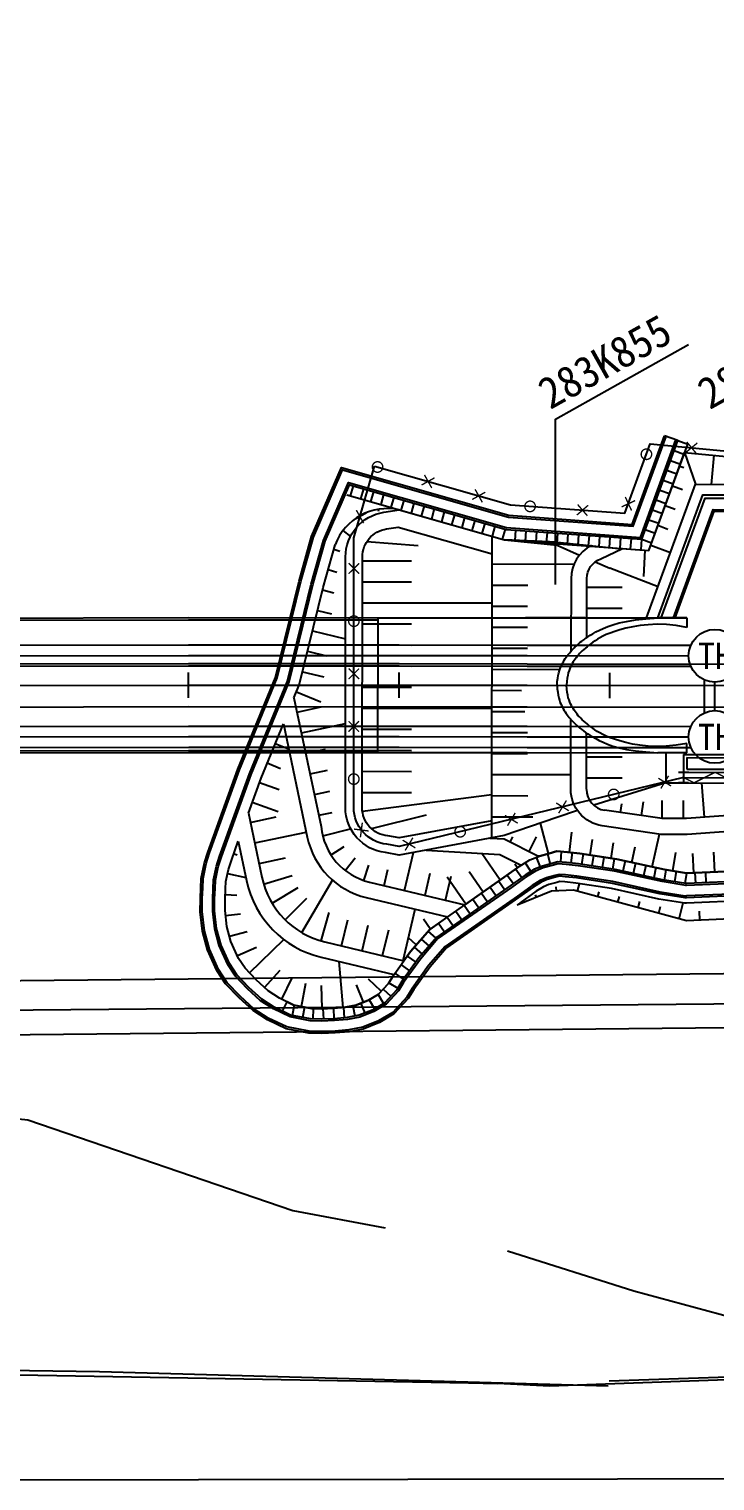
# Model space of a CAD drawing. Header units: millimetres. Extents: x 6886 to 7682, y 1103 to 1809.
# Drawn here: x 7040.1 to 7105.3, y 1400.6 to 1538.5 of the extents above; entities that cross this region are included whole.
import ezdxf
from ezdxf.enums import TextEntityAlignment as Align
from ezdxf.xclip import XClip

# ---------------------------------------------------------------- set-up
doc = ezdxf.new("R2010")
doc.units = ezdxf.units.MM
doc.header["$LTSCALE"] = 10
doc.header["$MEASUREMENT"] = 0
doc.header["$XCLIPFRAME"] = 2
for name, color, linetype in [('TN-CABL', 4, 'Continuous'), ('TN-MANH', 4, 'Continuous'), ('TZ-BASE', 253, 'Continuous'), ('TZ-CABL', 4, 'Continuous')]:
    doc.layers.add(name, color=color, linetype=linetype)
doc.layers.add('TX-PAPR', color=2, linetype='Continuous', plot=False)
doc.styles.add('GR', font='GulimChe.ttf')
doc.styles.add('SYMBTEXT', font='GulimChe.ttf')
doc.linetypes.add('ZIGZAG', pattern='A,0.0001,-0.2,[131,ltypeshp.shx,S=0.2,R=0,X=-0.2,Y=0],-0.4,[131,ltypeshp.shx,S=0.2,R=180,X=0.2,Y=0],-0.2', length=0.8001)

# ---------------------------------------------------------------- blocks, each defined once
blk = doc.blocks.new('skr')
at = {"color": 0, "lineweight": -3, "ltscale": 5}
for points, const_width in [([(-0.5, 0.5), (0.5, 0.5)], 0.2), ([(0, 0.5), (0, -0.5)], 0.2), ([(10, 0), (9, -0.5), (7, 0.5), (5, -0.5), (3, 0.5), (1, -0.5), (0, 0)], 0.13), ([(-0.5, -0.5), (0.5, -0.5)], 0.2)]:
    blk.add_lwpolyline(points, dxfattribs=dict(at, const_width=const_width))
blk = doc.blocks.new('cjf1')
at = {"color": 0, "lineweight": -3, "ltscale": 5, "const_width": 0.13}
blk.add_lwpolyline([(0.5, 0, 1), (-0.5, 0, 1)], format="xyb", close=True, dxfattribs=at)
blk = doc.blocks.new('cjf2')
at = {"color": 0, "lineweight": -3, "ltscale": 5, "const_width": 0.13}
for points in [[(0.5, 0.5), (-0.5, -0.5)], [(-0.5, 0.5), (0.5, -0.5)]]:
    blk.add_lwpolyline(points, dxfattribs=at)
blk = doc.blocks.new('JD-FGHFFHHF5RSFGS')
at = {"layer": 'TZ-BASE'}
for p, q in [((126.47, 23.81), (125.2, 24.27)), ((126.47, 23.81), (127.41, 23.46)), ((126.12, 22.87), (127.06, 22.52)), ((127.12, 22.69), (128.15, 19.66)), ((129.91, 22.42), (129.64, 19.65)), ((125.44, 20.99), (126.38, 20.64)), ((125.78, 21.93), (126.72, 21.58)), ((126.65, 21.39), (127.03, 21.25)), ((95.64, 19.51), (95.36, 18.55)), ((125.09, 20.05), (126.03, 19.71)), ((125.96, 19.51), (126.91, 19.17)), ((96.6, 19.24), (96.33, 18.28)), ((97.56, 18.97), (97.29, 18)), ((98.52, 18.69), (98.25, 17.73)), ((99.49, 18.42), (99.21, 17.46)), ((100.45, 18.14), (100.17, 17.18)), ((124.41, 18.17), (125.35, 17.83)), ((124.75, 19.11), (125.69, 18.77)), ((96.15, 16.59), (96.3, 16.32)), ((98.01, 17.27), (98.04, 17.09)), ((101.41, 17.87), (101.13, 16.91)), ((102.37, 17.6), (102.1, 16.63)), ((103.33, 17.32), (103.06, 16.36)), ((104.29, 17.05), (104.02, 16.09)), ((105.26, 16.77), (104.98, 15.81)), ((124.07, 17.23), (125.01, 16.89)), ((125.28, 17.63), (126.22, 17.29)), ((94.66, 15.26), (95.38, 14.71)), ((106.22, 16.5), (105.94, 15.54)), ((107.18, 16.23), (106.9, 15.26)), ((108.14, 15.95), (107.87, 14.99)), ((109.1, 15.68), (108.83, 14.72)), ((110.06, 15.4), (109.79, 14.44)), ((111.06, 15.31), (110.98, 14.31)), ((112.05, 15.23), (111.98, 14.24)), ((123.38, 15.35), (124.32, 15.01)), ((123.72, 16.29), (124.66, 15.95)), ((124.59, 15.76), (125.53, 15.41)), ((96.94, 14.22), (101.8, 13.83)), ((108.82, -13.91), (108.84, 14.67)), ((115.01, 14.16), (110.01, 14.38)), ((113.05, 15.16), (112.98, 14.16)), ((114.05, 15.09), (113.98, 14.09)), ((115.05, 15.01), (114.97, 14.02)), ((115.01, 14.16), (121.17, 13.54)), ((116.04, 14.94), (115.97, 13.94)), ((117.04, 14.87), (116.97, 13.87)), ((118.04, 14.8), (117.97, 13.8)), ((119.04, 14.72), (118.96, 13.73)), ((120.03, 14.65), (119.96, 13.65)), ((121.03, 14.58), (120.96, 13.58)), ((122.03, 14.5), (121.95, 13.51)), ((123.02, 14.43), (122.95, 13.43)), ((123.04, 14.43), (123.98, 14.09)), ((123.91, 13.88), (125.79, 13.19)), ((93.79, 13.48), (94.36, 13.32)), ((123.33, 13.39), (123.21, 10.89)), ((93.25, 11.55), (94.08, 11.32)), ((96.5, 12.4), (101.17, 12.39)), ((108.84, 12.09), (116.61, 12.08)), ((118.62, 12.29), (120.01, 11.68)), ((124.6, 9.93), (120.01, 11.68)), ((96.5, 10.4), (101.17, 10.39)), ((108.83, 10.09), (112.21, 10.08)), ((117.83, 9.9), (121.2, 9.9)), ((92.72, 9.63), (93.81, 9.36)), ((96.5, 8.4), (108.83, 8.39)), ((92.24, 7.68), (93.57, 7.36)), ((97.99, -5.82), (98, 6.98)), ((108.83, 8.09), (112.2, 8.08)), ((112, 7.01), (117.66, 7.01)), ((117.82, 7.9), (121.2, 7.9)), ((127.33, 6.96), (124.6, 6.96)), ((127.33, 6.96), (127.33, 6.07)), ((91.76, 5.74), (94.9, 4.97)), ((96.5, 6.4), (101.17, 6.39)), ((108.83, 6.09), (112.2, 6.08)), ((96.5, 4.4), (101.17, 4.39)), ((91.29, 3.8), (93.09, 3.36)), ((108.83, 4.09), (112.2, 4.08)), ((80, -0.61), (80, 1.79)), ((90.81, 1.86), (92.85, 1.36)), ((96.5, 2.4), (101.17, 2.39)), ((100, -0.62), (100, 1.78)), ((108.83, 2.09), (115.26, 2.08)), ((120, -0.64), (120, 1.76)), ((96.5, 0.4), (101.16, 0.39)), ((108.83, 0.09), (111.62, 0.08)), ((90.24, -0.05), (92.57, -1.01)), ((90.3, -1.98), (92.6, -1.49)), ((96.49, -1.6), (108.83, -1.61)), ((108.83, -1.91), (111.94, -1.92)), ((88.99, -3.1), (88.99, -3.1)), ((90.71, -3.94), (94.89, -3.05)), ((96.49, -3.6), (101.16, -3.61)), ((108.82, -3.91), (112.19, -3.92)), ((117.81, -9.31), (117.81, -3.98)), ((88.23, -4.95), (89.5, -5.47)), ((91.12, -5.89), (93.01, -5.49)), ((127.32, -5.84), (127.32, -4.95)), ((87.47, -6.8), (88.74, -7.32)), ((94.89, -5.6), (101.16, -5.61)), ((108.82, -5.91), (112.19, -5.92)), ((117.81, -6.22), (121.19, -6.23)), ((127.32, -5.84), (124.59, -5.84)), ((127.02, -5.99), (127.02, -7.69)), ((127.32, -6.29), (127.32, -7.39)), ((91.54, -7.85), (93.21, -7.49)), ((96.49, -7.6), (101.16, -7.61)), ((108.82, -7.91), (116.31, -7.92)), ((117.81, -8.22), (121.18, -8.23)), ((86.73, -8.66), (88.6, -9.33)), ((91.95, -9.81), (93.42, -9.5)), ((96.49, -9.6), (101.16, -9.61)), ((125.32, -8.69), (118.49, -10.82)), ((129, -11.97), (128.76, -8.7)), ((86.05, -10.54), (88.5, -11.42)), ((96.51, -11.4), (108.82, -9.8)), ((108.82, -9.91), (112.21, -9.92)), ((121.04, -11.52), (121.16, -10.7)), ((123.02, -11.81), (123.22, -10.49)), ((125, -12.09), (125, -10.36)), ((127, -12.09), (127, -10.39)), ((85.86, -12.45), (88.31, -11.94)), ((92.36, -11.76), (93.63, -11.5)), ((97.36, -13.03), (102.59, -11.75)), ((108.82, -11.91), (112.71, -11.92)), ((86.28, -14.41), (91.17, -13.38)), ((92.74, -13.73), (95.39, -13.07)), ((114.2, -15.41), (113.44, -12.52)), ((116.17, -15.29), (116.39, -13.37)), ((124.05, -16.67), (124.72, -13.57)), ((93.53, -15.55), (94.77, -14.75)), ((110.56, -14.32), (110.81, -13.83)), ((112.35, -15.22), (113.05, -13.82)), ((118.15, -15.55), (118.38, -14.08)), ((120.13, -15.86), (120.35, -14.41)), ((122.09, -16.25), (122.42, -14.76)), ((84.28, -15.41), (84.61, -15.52)), ((86.69, -16.37), (89.21, -15.83)), ((94.88, -17.02), (95.82, -15.81)), ((96.63, -17.97), (97.12, -16.51)), ((100.51, -18.92), (101.37, -15.3)), ((109.61, -17.93), (107.85, -15.4)), ((111.24, -16.77), (111, -16.43)), ((111.97, -16.29), (112.5, -17.13)), ((113.02, -15.77), (113.4, -16.69)), ((114.1, -15.44), (114.35, -16.41)), ((115.39, -15.23), (115.33, -16.23)), ((116.44, -15.32), (116.32, -16.31)), ((117.47, -15.45), (117.32, -16.44)), ((118.46, -15.6), (118.3, -16.59)), ((119.44, -15.75), (119.29, -16.74)), ((120.43, -15.9), (120.28, -16.89)), ((121.47, -16.11), (121.26, -17.09)), ((122.45, -16.33), (122.24, -17.3)), ((123.43, -16.54), (123.21, -17.52)), ((126.01, -17.06), (126.28, -15.32)), ((127.99, -17.24), (127.91, -15.4)), ((129.99, -17.15), (129.91, -15.28)), ((83.7, -17.32), (85.44, -17.7)), ((87.13, -18.32), (89.83, -17.51)), ((98.57, -18.45), (98.93, -16.94)), ((102.46, -19.38), (102.96, -17.26)), ((104.4, -19.84), (104.95, -17.55)), ((106.33, -20.22), (104.55, -17.65)), ((107.97, -19.07), (106.64, -17.16)), ((110.27, -17.46), (110.86, -18.27)), ((111.09, -16.88), (111.67, -17.69)), ((124.4, -16.75), (124.19, -17.73)), ((125.33, -16.95), (125.17, -17.93)), ((126.32, -17.1), (126.16, -18.09)), ((127.3, -17.26), (127.14, -18.25)), ((140.11, -17.72), (127.31, -18.27)), ((128.1, -17.23), (128.14, -18.23)), ((129.1, -17.19), (129.14, -18.19)), ((83.49, -19.3), (84.58, -19.35)), ((87.94, -20.14), (90.42, -18.65)), ((90.76, -22.92), (93.67, -17.94)), ((107.83, -19.17), (108.4, -19.99)), ((108.65, -18.6), (109.22, -19.42)), ((109.47, -18.03), (110.04, -18.85)), ((114.95, -18.96), (114.93, -18.57)), ((116.93, -19), (117.13, -18.28)), ((118.86, -19.52), (118.99, -19.05)), ((140.25, -18.89), (127.31, -19.44)), ((140.28, -19.07), (127.31, -19.62)), ((89.17, -21.71), (91.22, -19.64)), ((106.19, -20.31), (106.76, -21.14)), ((107.01, -19.74), (107.58, -20.56)), ((113.06, -19.55), (112.96, -19.33)), ((120.79, -20.04), (120.94, -19.49)), ((122.72, -20.56), (122.88, -19.97)), ((124.66, -21.08), (124.83, -20.43)), ((126.59, -21.6), (126.99, -20.1)), ((140.34, -19.56), (127.31, -20.12)), ((83.52, -21.3), (84.93, -21.13)), ((92.59, -23.71), (93.36, -21.01)), ((94.53, -24.18), (95.13, -21.7)), ((100.37, -25.57), (101.53, -20.7)), ((102.95, -22.57), (102.31, -21.65)), ((103.73, -22.03), (104.3, -22.85)), ((104.55, -21.46), (105.12, -22.28)), ((105.37, -20.89), (105.94, -21.71)), ((128.56, -21.74), (128.52, -20.9)), ((83.89, -23.26), (85.57, -22.81)), ((96.48, -24.64), (97.06, -22.21)), ((98.43, -25.1), (99.01, -22.67)), ((101.63, -24.08), (100.88, -23.43)), ((102.74, -22.79), (103.5, -23.44)), ((84.63, -25.11), (86.45, -24.29)), ((85.77, -26.74), (89.05, -23.58)), ((101.43, -24.31), (102.19, -24.96)), ((102.09, -23.55), (102.85, -24.2)), ((94.69, -30.02), (94.3, -25.66)), ((100.18, -25.97), (100.99, -26.55)), ((100.76, -25.16), (101.58, -25.74)), ((87.2, -28.13), (88.7, -26.5)), ((88.85, -29.25), (89.83, -27.21)), ((98.3, -28.48), (97.08, -27.35)), ((99.59, -26.78), (100.4, -27.37)), ((90.72, -29.94), (91.15, -27.71)), ((92.7, -30.14), (92.61, -27.94)), ((96.62, -29.53), (95.95, -27.88)), ((98, -28.8), (98.51, -29.66)), ((98.49, -28.28), (99.22, -28.96)), ((99.01, -27.7), (99.87, -28.21)), ((88.92, -30.39), (89.35, -29.48)), ((90.02, -29.8), (89.83, -30.78)), ((91, -29.99), (90.81, -30.97)), ((91.82, -30.13), (91.8, -31.13)), ((92.76, -30.14), (92.8, -31.14)), ((93.76, -30.1), (93.8, -31.1)), ((94.7, -30.02), (94.79, -31.02)), ((95.59, -29.87), (95.78, -30.86)), ((96.35, -29.64), (96.73, -30.56)), ((97.14, -29.31), (97.65, -30.17))]:
    blk.add_line(p, q, dxfattribs=at)
for points in [[(126.07, 6.96), (129.83, 17.25), (140.08, 17.24), (140.08, 14.34), (143.25, 14.34, 0.049432), (150.58, 15.06), (194.32, 23.77, 0.327524), (197.79, 27.57, 0.238368), (189.1, 50.66), (182.54, 56.69)], [(123.51, 6.96), (128.15, 19.66), (142.48, 19.64), (142.48, 16.74), (143.25, 16.74, 0.049432), (150.11, 17.41), (194.13, 26.18, 0.331397), (195.89, 28.13, 0.234678), (187.79, 49.23), (181.26, 55.22)], [(117.82, 5.11), (117.83, 10.7, -0.315844), (119.15, 12.58), (121.22, 13.56), (123.72, 13.38), (127.12, 22.69), (144.31, 21.04), (144.31, 18.58), (147.17, 18.61), (166.1, 23.23), (185.87, 26.34), (192.55, 26.84)], [(127.02, -8.19), (99.99, -14.74), (98.82, -14.53, -0.384382), (95.69, -11.04), (95.71, 14.58), (97.65, 21.39)], [(116.95, -11.33), (114.98, -11.99), (109.98, -13.7), (99.99, -15.56), (98.71, -15.32, -0.382141), (94.89, -11.04), (94.91, 12.76, -0.370888), (98.56, 17), (100, 17.23), (110.01, 14.38), (115.01, 13.86), (117.14, 12.93)], [(108.82, -12.29), (99.99, -13.93), (98.94, -13.74, -0.387562), (96.49, -11.05), (96.51, 12.75, -0.371481), (98.81, 15.42), (99.9, 15.6), (108.84, 13.05)], [(118.27, 13.83, 0.284581), (116.33, 10.7), (116.32, 3.81)], [(90.01, -0.61), (92.59, -12.84, 0.321471), (97.17, -18.12), (106.24, -20.28)], [(127.31, -13.59), (124.88, -13.59), (119.3, -12.78, -0.37276), (116.31, -9.31), (116.31, -2.68)], [(89, -3.08), (91.27, -13.85, 0.289977), (96.87, -19.59), (104.59, -21.43)], [(85.68, -11.57), (86.97, -17.67, 0.289977), (92.94, -23.8), (100.46, -25.59)], [(84.71, -14.25), (85.5, -17.98, 0.290619), (92.59, -25.26), (99.51, -26.9)]]:
    blk.add_lwpolyline(points, format="xyb", dxfattribs=at)
for points in [[(97.65, 21.39), (110.59, 17.7), (121.44, 16.9), (123.85, 23.5), (144.81, 21.5), (144.81, 19.09), (147.11, 19.11), (166, 23.73), (183.56, 26.48), (184.55, 21.52)], [(127.31, -19.62), (127.17, -19.62), (124.77, -19.24), (120.26, -18.25), (116.86, -17.73), (115.77, -17.61), (115.22, -17.57), (114.85, -17.67), (114.06, -17.88), (113.48, -18.12), (112.73, -18.59), (111.34, -19.59), (104.49, -24.36), (102.94, -26.16), (101.38, -28.32), (100.87, -29.17), (99.5, -30.64), (98.12, -31.46), (96.59, -32.08), (95.24, -32.33), (93.93, -32.45), (92.65, -32.5), (91.43, -32.47), (89.26, -32.05), (87.49, -31.2), (86.12, -30.33), (84.79, -29.1), (83.52, -27.79), (82.68, -26.51), (81.8, -24.56), (81.32, -22.77), (81.11, -20.94), (81.12, -19.7), (81.16, -18.68), (81.19, -17.77), (81.51, -16.31), (81.83, -15.3), (84.69, -7.4), (88.26, 1.31), (90.5, 10.46), (91.69, 14.7), (94.53, 21.24), (110.42, 16.71), (122.13, 15.85), (125.2, 24.27)], [(127.31, -19.44), (127.18, -19.45), (124.8, -19.07), (120.29, -18.08), (116.89, -17.56), (115.79, -17.43), (115.2, -17.4), (114.81, -17.5), (114, -17.71), (113.4, -17.96), (112.63, -18.45), (111.24, -19.45), (104.37, -24.23), (102.8, -26.05), (101.23, -28.23), (100.73, -29.06), (99.39, -30.5), (98.05, -31.3), (96.54, -31.91), (95.22, -32.16), (93.92, -32.27), (92.65, -32.32), (91.45, -32.29), (89.32, -31.88), (87.57, -31.04), (86.23, -30.19), (84.91, -28.97), (83.66, -27.68), (82.84, -26.42), (81.97, -24.5), (81.5, -22.74), (81.29, -20.93), (81.3, -19.7), (81.34, -18.69), (81.37, -17.79), (81.68, -16.36), (82, -15.36), (84.85, -7.47), (88.42, 1.26), (90.67, 10.41), (91.86, 14.64), (94.63, 21.03), (110.39, 16.53), (122.24, 15.67), (125.36, 24.21)], [(140.13, -17.9), (127.31, -18.44), (127.24, -18.44), (124.99, -18.08), (120.47, -17.1), (117.02, -16.57), (115.87, -16.44), (115.1, -16.39), (114.55, -16.54), (113.69, -16.76), (112.94, -17.07), (112.07, -17.62), (110.66, -18.63), (103.69, -23.48), (102.02, -25.43), (100.4, -27.67), (99.93, -28.46), (98.76, -29.71), (97.6, -30.4), (96.26, -30.94), (95.08, -31.17), (93.85, -31.28), (92.64, -31.32), (91.56, -31.29), (89.64, -30.92), (88.06, -30.17), (86.84, -29.39), (85.61, -28.26), (84.44, -27.05), (83.72, -25.94), (82.91, -24.16), (82.48, -22.55), (82.29, -20.87), (82.3, -19.73), (82.34, -18.73), (82.36, -17.91), (82.65, -16.62), (82.95, -15.68), (85.78, -7.83), (89.38, 0.95), (91.64, 10.16), (92.8, 14.31), (95.19, 19.82), (110.21, 15.54), (122.92, 14.61), (126.3, 23.87)], [(127.31, -18.27), (127.25, -18.27), (125.02, -17.91), (120.51, -16.92), (117.04, -16.39), (115.89, -16.26), (115.09, -16.21), (114.51, -16.37), (113.63, -16.6), (112.86, -16.91), (111.97, -17.47), (110.56, -18.49), (103.58, -23.35), (101.88, -25.32), (100.25, -27.58), (99.79, -28.35), (98.65, -29.58), (97.52, -30.24), (96.21, -30.77), (95.06, -30.99), (93.84, -31.1), (92.64, -31.15), (91.58, -31.12), (89.69, -30.76), (88.14, -30.01), (86.95, -29.25), (85.73, -28.13), (84.58, -26.94), (83.87, -25.86), (83.08, -24.1), (82.65, -22.52), (82.46, -20.86), (82.47, -19.73), (82.51, -18.73), (82.54, -17.93), (82.81, -16.66), (83.11, -15.74), (85.95, -7.89), (89.54, 0.89), (91.81, 10.11), (92.97, 14.25), (95.29, 19.61), (110.18, 15.37), (123.04, 14.43), (126.47, 23.81)], [(95.02, 18.65), (110.01, 14.38), (123.72, 13.38), (127.41, 23.46)], [(124.58, 6.96), (128.85, 18.65), (141.48, 18.64), (141.48, 15.74)], [(124.9, 6.96), (129.06, 18.35), (141.18, 18.34), (141.18, 15.44)], [(126.23, 6.96), (129.93, 17.1), (139.93, 17.09), (139.93, 13.69)], [(90.01, -0.61), (90.5, 0.58), (92.77, 9.86), (93.91, 13.91)], [(-0.11, 6.4), (19.92, 6.68), (39.95, 6.86), (59.98, 6.95), (79.99, 6.99), (98, 6.98)], [(98, 6.98), (100, 6.98), (112.17, 6.97), (127.33, 6.96)], [(115, 0.57), (115.02, 0.92), (115.06, 1.23), (115.1, 1.5), (115.16, 1.75), (115.22, 1.96), (115.29, 2.16), (115.36, 2.33), (115.44, 2.5), (115.52, 2.66), (115.6, 2.81), (115.68, 2.95), (115.77, 3.1), (115.87, 3.23), (115.96, 3.37), (116.06, 3.5), (116.17, 3.63), (116.27, 3.76), (116.39, 3.89), (116.51, 4.01), (116.63, 4.14), (116.76, 4.27), (116.9, 4.39), (117.04, 4.52), (117.19, 4.65), (117.35, 4.77), (117.53, 4.9), (117.71, 5.04), (117.92, 5.18), (118.15, 5.32), (118.41, 5.47), (118.7, 5.63), (119.02, 5.79), (119.39, 5.97), (119.81, 6.15), (120.31, 6.32), (120.9, 6.49), (121.61, 6.64), (122.45, 6.78), (123.44, 6.88), (124.6, 6.96)], [(-0.11, 6.2), (19.93, 6.48), (39.96, 6.66), (59.98, 6.75), (79.99, 6.79), (98, 6.78)], [(127.33, 6.07), (126.33, 6.24), (125.39, 6.33), (124.5, 6.36), (123.66, 6.32), (122.89, 6.24), (122.19, 6.13), (121.55, 5.99), (120.98, 5.84), (120.48, 5.69), (120.05, 5.53), (119.68, 5.38), (119.36, 5.23), (119.08, 5.08), (118.83, 4.94), (118.61, 4.79), (118.41, 4.65), (118.22, 4.51), (118.03, 4.37), (117.86, 4.23), (117.7, 4.1), (117.55, 3.97), (117.4, 3.83), (117.27, 3.7), (117.14, 3.58), (117.03, 3.45), (116.92, 3.32), (116.81, 3.19), (116.72, 3.06), (116.63, 2.92), (116.54, 2.78), (116.45, 2.64), (116.37, 2.48), (116.29, 2.32), (116.21, 2.15), (116.14, 1.96), (116.07, 1.74), (116.01, 1.5), (115.96, 1.23), (115.92, 0.92), (115.9, 0.57)], [(-0.04, 2.05), (19.97, 2.33), (39.98, 2.51), (59.99, 2.6), (80, 2.64), (100, 2.63), (112.17, 2.62), (700, 2.05)], [(0, 0), (20, 0.28), (40, 0.46), (60, 0.55), (80, 0.59), (100, 0.58), (112.17, 0.57), (700, 0)], [(115, 0.57), (115.02, 0.22), (115.06, -0.1), (115.1, -0.37), (115.16, -0.61), (115.22, -0.83), (115.28, -1.02), (115.36, -1.2), (115.43, -1.36), (115.51, -1.52), (115.59, -1.67), (115.68, -1.82), (115.77, -1.96), (115.86, -2.1), (115.96, -2.23), (116.06, -2.37), (116.16, -2.5), (116.27, -2.63), (116.38, -2.75), (116.5, -2.88), (116.62, -3.01), (116.75, -3.13), (116.89, -3.26), (117.03, -3.39), (117.18, -3.51), (117.34, -3.64), (117.52, -3.77), (117.7, -3.91), (117.91, -4.05), (118.14, -4.19), (118.4, -4.34), (118.69, -4.5), (119.01, -4.67), (119.38, -4.84), (119.8, -5.02), (120.3, -5.2), (120.89, -5.37), (121.6, -5.52), (122.44, -5.66), (123.43, -5.76), (124.59, -5.84)], [(127.32, -4.95), (126.32, -5.13), (125.38, -5.22), (124.48, -5.24), (123.65, -5.21), (122.88, -5.12), (122.18, -5.01), (121.54, -4.87), (120.97, -4.71), (120.47, -4.56), (120.04, -4.41), (119.67, -4.26), (119.35, -4.11), (119.07, -3.96), (118.82, -3.81), (118.6, -3.66), (118.4, -3.52), (118.21, -3.38), (118.03, -3.24), (117.86, -3.1), (117.69, -2.97), (117.54, -2.84), (117.4, -2.7), (117.26, -2.57), (117.14, -2.44), (117.02, -2.32), (116.91, -2.19), (116.81, -2.06), (116.71, -1.92), (116.62, -1.79), (116.53, -1.65), (116.45, -1.5), (116.37, -1.35), (116.29, -1.19), (116.21, -1.02), (116.14, -0.82), (116.07, -0.61), (116.01, -0.37), (115.96, -0.1), (115.92, 0.21), (115.9, 0.57)], [(0.04, -2.05), (0.04, -2.05), (20.02, -1.77), (40.01, -1.59), (60, -1.5), (80, -1.46), (100, -1.47), (112.16, -1.48), (699.99, -2.05)], [(85.68, -11.57), (86.88, -8.25), (89, -3.08)], [(0.11, -6.2), (0.11, -6.2), (20.07, -5.92), (40.04, -5.74), (60.02, -5.65), (80, -5.61), (97.99, -5.62)], [(0.11, -6.4), (0.11, -6.4), (20.07, -6.12), (40.04, -5.94), (60.02, -5.85), (80, -5.81), (97.99, -5.82)], [(97.99, -5.82), (99.99, -5.82), (112.16, -5.83), (127.32, -5.84)], [(125.32, -5.84), (125.32, -8.69), (127.32, -8.69)], [(127.02, -5.99), (169.99, -6.04)], [(127.02, -5.99), (146.64, -6.01)], [(127.32, -6.29), (146.64, -6.31)], [(89.35, -29.48), (90.01, -29.8), (91.68, -30.12), (92.63, -30.15), (93.78, -30.1), (94.92, -30), (95.93, -29.81), (97.08, -29.34), (98.01, -28.79), (98.98, -27.75), (99.42, -27.03), (101.09, -24.7), (102.9, -22.61), (109.98, -17.67), (111.41, -16.64), (112.4, -16.02), (113.32, -15.65), (114.25, -15.4), (114.98, -15.2), (115.98, -15.27), (117.17, -15.4), (120.69, -15.94), (125.21, -16.93), (127.31, -17.26), (139.98, -16.73)], [(127.02, -7.69), (146.64, -7.71)], [(127.02, -8.19), (169.99, -8.24)], [(127.32, -7.39), (146.64, -7.41)], [(127.32, -8.69), (169.99, -8.74)], [(127.31, -12.09), (124.98, -12.09), (119.52, -11.3)], [(155.56, -13.42), (139.99, -11.18), (127.31, -12.09)], [(151.28, -14.31), (139.93, -12.68), (127.37, -13.59), (127.31, -13.59)], [(99.51, -26.9), (99.42, -27.03), (98.98, -27.75), (98.01, -28.79), (97.08, -29.34), (95.93, -29.81), (94.92, -30), (93.78, -30.1), (92.63, -30.15), (91.68, -30.12), (90.01, -29.8), (88.63, -29.14), (87.56, -28.46), (86.43, -27.42), (85.37, -26.31), (84.75, -25.37), (84.02, -23.76), (83.64, -22.33), (83.46, -20.81), (83.47, -19.76), (83.51, -18.77), (83.53, -18.06), (83.78, -16.92), (84.06, -16.06), (84.71, -14.25)], [(102.57, -15.08), (109.58, -15.51), (111.6, -16.52)], [(108.63, -13.95), (109.99, -14.03), (113.24, -15.67)], [(151.31, -14.32), (139.98, -16.73), (127.31, -17.26)], [(111.6, -16.52), (111.41, -16.64), (109.98, -17.67), (106.24, -20.28)], [(159.98, -15.94), (139.98, -21.24), (127.31, -21.79), (116.57, -18.9), (114.48, -18.98), (111.2, -20.3)], [(127.31, -17.26), (127.31, -17.26), (125.21, -16.93), (120.69, -15.94), (117.17, -15.4), (115.98, -15.27), (114.98, -15.2), (114.25, -15.4), (113.32, -15.65), (113.24, -15.67)], [(127.31, -20.12), (127.14, -20.12), (124.68, -19.73), (120.17, -18.74), (116.8, -18.23), (115.73, -18.11), (115.27, -18.08), (114.98, -18.16), (114.22, -18.36), (113.71, -18.56), (113.01, -19), (111.63, -20), (111.2, -20.3)], [(104.59, -21.43), (102.9, -22.61), (101.09, -24.7), (100.46, -25.59)], [(0.53, -30.82), (266.41, -28.49), (314.16, -27.93), (433.06, -26.83)]]:
    blk.add_lwpolyline(points, dxfattribs=at)
at = {"layer": 'TZ-BASE', "extrusion": (-0.009951, 0.99995, 0), "elevation": -28.11}
blk.add_lwpolyline([(-0.21, 53.73), (-197.26, 54.3)], dxfattribs=at)
at = {"layer": 'TZ-BASE', "extrusion": (-0.009925, 0.999951, 0), "elevation": -33.24}
blk.add_lwpolyline([(-1.42, 53.66), (-197.33, 54.31)], dxfattribs=at)
at = {"layer": 'TZ-BASE'}
for points in [[(0.86, -49.83, 83.02), (7.37, -48.41, 84.57), (16.92, -45.78, 87.48), (24.61, -44.2, 89.01), (36.06, -42.71, 91.72), (42.44, -41.28, 93.12), (55.84, -40.01, 94.62), (59.98, -40.18, 94.72), (64.74, -40.7, 94.23), (89.89, -49.31, 87.57), (98.67, -50.96, 85.32)], [(110.29, -53.13, 75.83), (122.29, -56.93, 78.62), (136.36, -60.74, 75.07), (140.93, -59.79, 74.03), (154.58, -62.88, 72.17), (159.48, -63.3, 70.64)], [(1.08, -63.02, 69.79), (22.59, -63.55, 70.51), (47.12, -64.26, 71.21), (71.53, -64.59, 71.55), (106.54, -65.59, 71.56)], [(1.09, -63.4, 70.22), (17.46, -63.96, 70.71), (38.98, -64.49, 71.42), (106.59, -65.68, 71.99)], [(159.48, -63.3, 70.64), (138.78, -64.88, 71.78), (119.96, -65.53, 71.56)], [(265.38, -65.43, 67.89), (218.62, -65.23, 69.18), (182.71, -65.26, 70.14), (158.97, -63.79, 70.7), (135.55, -65.23, 71.59), (114.29, -65.99, 71.85), (109.34, -65.73, 72.01)], [(106.54, -65.59, 71.56), (119.86, -65.97, 71.56)], [(106.59, -65.68, 71.99), (109.34, -65.73, 72.01)]]:
    blk.add_polyline3d(points, dxfattribs=at)
for centre, radius, start, end in [((98.89, 12.02), 5.33, 78.0074, 159.18), ((119.81, -9.32), 2, 179.9444, 261.7181)]:
    blk.add_arc(centre, radius, start, end, dxfattribs=at)
for name, p, rotation in [('cjf2', (127.78, 23.13), 354.5339166495378), ('cjf1', (123.49, 22.51), 69.94437043653166), ('cjf1', (97.95, 21.3), 344.0909760851346), ('cjf2', (102.75, 19.93), 344.0909760851346), ('cjf2', (107.56, 18.56), 344.0909760851346), ('cjf1', (112.44, 17.56), 355.8214376952432), ('cjf2', (121.78, 17.81), 69.94437043653166), ('cjf2', (96.28, 16.58), 74.09097608501567), ('cjf2', (117.42, 17.2), 355.8214376952432), ('cjf2', (95.7, 11.66), 89.95663037916752), ('cjf1', (95.7, 6.66), 89.95663037916752), ('cjf2', (95.7, 1.66), 89.95663037916752), ('cjf2', (95.69, -3.34), 89.95663037916752), ('cjf1', (95.69, -8.34), 89.95663037916752), ('cjf2', (125.23, -8.63), 193.6230397118098), ('skr', (127.02, -8.19), 359.9443704226267), ('cjf1', (120.38, -9.8), 193.6230397118098), ('cjf2', (115.52, -10.98), 193.6230397118098), ('cjf2', (96.41, -13.18), 127.5763741337075), ('cjf2', (110.66, -12.16), 193.6230397118098), ('cjf1', (105.8, -13.34), 193.6230397118098), ('cjf2', (100.94, -14.51), 193.6230397118098)]:
    blk.add_blockref(name, p, dxfattribs=dict(at, rotation=rotation))
blk = doc.blocks.new('JD-DXGCJNDJ6FHK')
at = {"layer": 'TZ-BASE', "flags": 128}
blk.add_lwpolyline([(113.55, 85.14), (113.55, 100.84), (126.21, 107.93)], dxfattribs=at)
at = {"layer": 'TZ-BASE', "style": 'GR'}
for s, p in [('283K855', (113.05, 101.7)), ('283K870', (128.2, 101.69))]:
    blk.add_text(s, height=3, rotation=29.2387, dxfattribs=at).set_placement(p)
blk = doc.blocks.new('TZMH101')
at = {"linetype": 'Continuous'}
blk.add_circle((0, 0), 2.5, dxfattribs=at)
at = {"style": 'SYMBTEXT'}
blk.add_attdef('TZMH_TITLE', text='', height=2.5, dxfattribs=at).set_placement((0, 0), align=Align.MIDDLE_CENTER)

msp = doc.modelspace()

# ---------------------------------------------------------------- linework, layer by layer
at = {"layer": 'TN-CABL', "linetype": 'ZIGZAG', "ltscale": 0.3}
msp.add_line((7105.29, 1473.78), (7105.29, 1476.49), dxfattribs=at)
at = {"layer": 'TN-CABL', "linetype": 'ZIGZAG', "ltscale": 0.5}
for points in [[(6975.25, 1478.44), (6995.26, 1478.72), (7015.27, 1478.9), (7035.28, 1478.99), (7055.29, 1479.03), (7075.29, 1479.02), (7087.46, 1479.01), (7102.79, 1479)], [(6975.38, 1470.72), (6975.38, 1470.72), (6995.35, 1471.01), (7015.32, 1471.18), (7035.31, 1471.28), (7055.29, 1471.31), (7075.29, 1471.31), (7087.46, 1471.29), (7102.79, 1471.28)]]:
    msp.add_lwpolyline(points, dxfattribs=at)
at = {"layer": 'TX-PAPR', "flags": 128}
msp.add_lwpolyline([(6976.58, 1400.62), (7235.32, 1401.05), (7635.22, 1400.66), (7675.22, 1400.66), (7675.36, 1550.66), (7635.36, 1550.66), (7235.27, 1551.05), (6974, 1550.62), (6976.58, 1400.62)], dxfattribs=at)
at = {"layer": 'TZ-CABL'}
msp.add_line((7104.29, 1473.57), (7104.29, 1476.7), dxfattribs=at)
at = {"layer": 'TZ-CABL', "flags": 128}
for points in [[(6975.23, 1479.44), (6995.25, 1479.72), (7015.27, 1479.9), (7035.28, 1479.99), (7055.29, 1480.03), (7075.29, 1480.02), (7087.46, 1480.01), (7103, 1480)], [(6975.25, 1478.44), (6995.26, 1478.72), (7015.27, 1478.9), (7035.28, 1478.99), (7055.29, 1479.03), (7075.29, 1479.02), (7087.46, 1479.01), (7102.79, 1479)], [(6975.26, 1477.44), (6995.27, 1477.72), (7015.28, 1477.9), (7035.29, 1477.99), (7055.29, 1478.03), (7075.29, 1478.02), (7087.46, 1478.01), (7103, 1478)], [(6975.36, 1471.72), (6975.36, 1471.72), (6995.34, 1472.01), (7015.32, 1472.18), (7035.3, 1472.28), (7055.29, 1472.31), (7075.29, 1472.31), (7087.46, 1472.29), (7103, 1472.28)], [(6975.38, 1470.72), (6975.38, 1470.72), (6995.35, 1471.01), (7015.32, 1471.18), (7035.31, 1471.28), (7055.29, 1471.31), (7075.29, 1471.31), (7087.46, 1471.29), (7102.79, 1471.28)], [(6975.4, 1469.72), (6995.36, 1470.01), (7015.33, 1470.18), (7035.31, 1470.28), (7055.3, 1470.31), (7075.29, 1470.31), (7087.46, 1470.29), (7102.99, 1470.28)]]:
    msp.add_lwpolyline(points, dxfattribs=at)

# ---------------------------------------------------------------- block references
at = {"layer": 'TN-MANH', "rotation": 359.9443704350936}
for p in [(7105.29, 1478.99), (7105.29, 1471.28)]:
    msp.add_blockref('TZMH101', p, dxfattribs=at).add_auto_attribs({'TZMH_TITLE': 'TH'})
at = {"layer": 'TZ-BASE'}
ref = msp.add_blockref('JD-FGHFFHHF5RSFGS', (6975.29, 1475.62), dxfattribs=at)
XClip(ref).set_block_clipping_path([(1.2904532464, -74.9979808822), (260.0220382386, -74.5728554974), (659.9232409142, -74.9611279262), (699.9238423978, -74.9611632133), (700.0694803054, 75.0388367882), (660.068878978, 75.0388013723), (259.9716238311, 75.4272641526), (-1.2904532465, 74.9979808817)])
msp.add_blockref('JD-DXGCJNDJ6FHK', (6976.58, 1400.62), dxfattribs=at)

doc.saveas('drawing.dxf')
